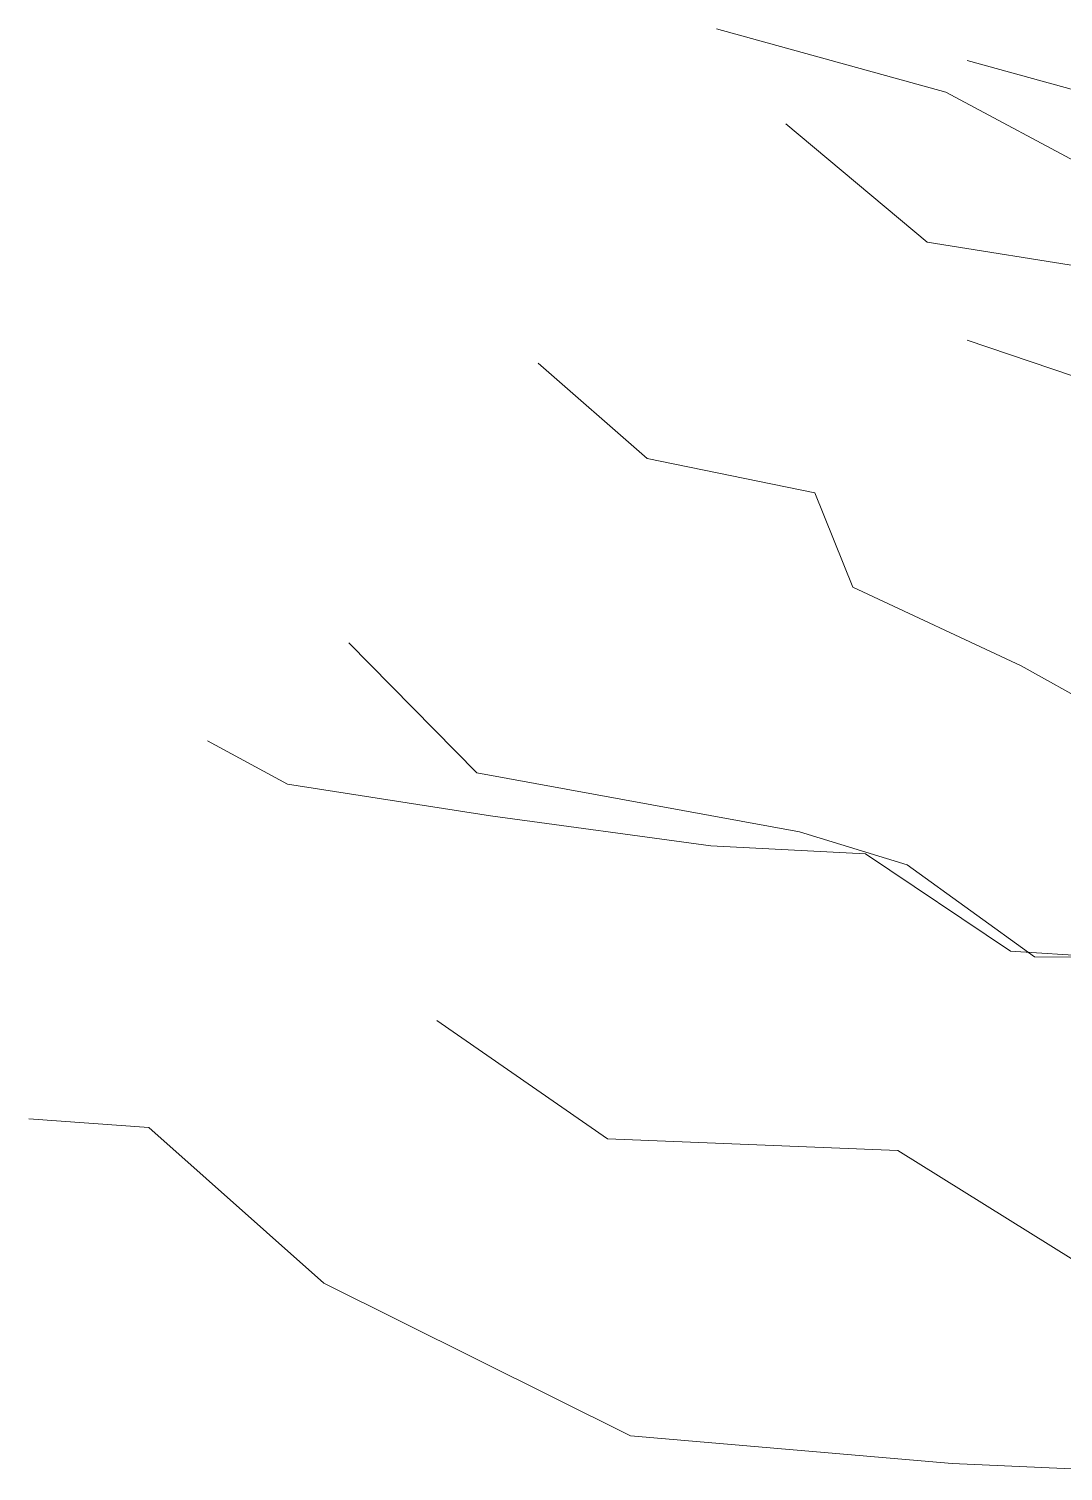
# Model space of a CAD drawing. Header units: millimetres. Extents: x -13512 to 19537, y -6523 to 6166.
# Drawn here: x -1062.4 to -937.3, y -2218.6 to -2044.3 of the extents above; entities that cross this region are included whole.
import ezdxf

# ---------------------------------------------------------------- set-up
doc = ezdxf.new("R2010")
doc.units = ezdxf.units.MM
doc.layers.add('Layer1', color=7, linetype='Continuous', lineweight=0)

msp = doc.modelspace()

# ---------------------------------------------------------------- linework, layer by layer
at = {"layer": 'Layer1'}
for p, q in [((-951.52, -2051.97), (-979.23, -2044.3)), ((-951.52, -2051.97), (-979.23, -2044.3)), ((-951.52, -2051.97), (-979.23, -2044.3)), ((-951.52, -2051.97), (-979.23, -2044.3)), ((-951.52, -2051.97), (-979.23, -2044.3)), ((-951.52, -2051.97), (-979.23, -2044.3)), ((-951.52, -2051.97), (-979.23, -2044.3)), ((-951.52, -2051.97), (-979.23, -2044.3)), ((-921.22, -2055.8), (-948.94, -2048.14)), ((-921.22, -2055.8), (-948.94, -2048.14)), ((-921.22, -2055.8), (-948.94, -2048.14)), ((-921.22, -2055.8), (-948.94, -2048.14)), ((-921.22, -2055.8), (-948.94, -2048.14)), ((-921.22, -2055.8), (-948.94, -2048.14)), ((-921.22, -2055.8), (-948.94, -2048.14)), ((-921.22, -2055.8), (-948.94, -2048.14)), ((-917.68, -2070.09), (-951.52, -2051.97)), ((-917.68, -2070.09), (-951.52, -2051.97)), ((-917.68, -2070.09), (-951.52, -2051.97)), ((-917.68, -2070.09), (-951.52, -2051.97)), ((-917.68, -2070.09), (-951.52, -2051.97)), ((-917.68, -2070.09), (-951.52, -2051.97)), ((-917.68, -2070.09), (-951.52, -2051.97)), ((-917.68, -2070.09), (-951.52, -2051.97)), ((-970.85, -2055.8), (-953.77, -2070.09)), ((-970.85, -2055.8), (-953.77, -2070.09)), ((-970.85, -2055.8), (-953.77, -2070.09)), ((-970.85, -2055.8), (-953.77, -2070.09)), ((-970.85, -2055.8), (-953.77, -2070.09)), ((-970.85, -2055.8), (-953.77, -2070.09)), ((-970.85, -2055.8), (-953.77, -2070.09)), ((-970.85, -2055.8), (-953.77, -2070.09)), ((-953.77, -2070.09), (-931.41, -2073.65)), ((-953.77, -2070.09), (-931.41, -2073.65)), ((-953.77, -2070.09), (-931.41, -2073.65)), ((-953.77, -2070.09), (-931.41, -2073.65)), ((-953.77, -2070.09), (-931.41, -2073.65)), ((-953.77, -2070.09), (-931.41, -2073.65)), ((-953.77, -2070.09), (-931.41, -2073.65)), ((-953.77, -2070.09), (-931.41, -2073.65)), ((-948.94, -2081.94), (-933.47, -2087.17)), ((-948.94, -2081.94), (-933.47, -2087.17)), ((-948.94, -2081.94), (-933.47, -2087.17)), ((-948.94, -2081.94), (-933.47, -2087.17)), ((-948.94, -2081.94), (-933.47, -2087.17)), ((-948.94, -2081.94), (-933.47, -2087.17)), ((-948.94, -2081.94), (-933.47, -2087.17)), ((-948.94, -2081.94), (-933.47, -2087.17)), ((-987.61, -2096.23), (-1000.82, -2084.73)), ((-987.61, -2096.23), (-1000.82, -2084.73)), ((-987.61, -2096.23), (-1000.82, -2084.73)), ((-987.61, -2096.23), (-1000.82, -2084.73)), ((-987.61, -2096.23), (-1000.82, -2084.73)), ((-987.61, -2096.23), (-1000.82, -2084.73)), ((-987.61, -2096.23), (-1000.82, -2084.73)), ((-987.61, -2096.23), (-1000.82, -2084.73)), ((-967.35, -2100.39), (-987.61, -2096.23)), ((-967.35, -2100.39), (-987.61, -2096.23)), ((-967.35, -2100.39), (-987.61, -2096.23)), ((-967.35, -2100.39), (-987.61, -2096.23)), ((-967.35, -2100.39), (-987.61, -2096.23)), ((-967.35, -2100.39), (-987.61, -2096.23)), ((-967.35, -2100.39), (-987.61, -2096.23)), ((-967.35, -2100.39), (-987.61, -2096.23)), ((-962.76, -2111.77), (-967.35, -2100.39)), ((-962.76, -2111.77), (-967.35, -2100.39)), ((-962.76, -2111.77), (-967.35, -2100.39)), ((-962.76, -2111.77), (-967.35, -2100.39)), ((-962.76, -2111.77), (-967.35, -2100.39)), ((-962.76, -2111.77), (-967.35, -2100.39)), ((-962.76, -2111.77), (-967.35, -2100.39)), ((-962.76, -2111.77), (-967.35, -2100.39)), ((-942.42, -2121.31), (-962.76, -2111.77)), ((-942.42, -2121.31), (-962.76, -2111.77)), ((-942.42, -2121.31), (-962.76, -2111.77)), ((-942.42, -2121.31), (-962.76, -2111.77)), ((-942.42, -2121.31), (-962.76, -2111.77)), ((-942.42, -2121.31), (-962.76, -2111.77)), ((-942.42, -2121.31), (-962.76, -2111.77)), ((-942.42, -2121.31), (-962.76, -2111.77)), ((-1023.7, -2118.53), (-1008.23, -2134.21)), ((-1023.7, -2118.53), (-1008.23, -2134.21)), ((-1023.7, -2118.53), (-1008.23, -2134.21)), ((-1023.7, -2118.53), (-1008.23, -2134.21)), ((-1023.7, -2118.53), (-1008.23, -2134.21)), ((-1023.7, -2118.53), (-1008.23, -2134.21)), ((-1023.7, -2118.53), (-1008.23, -2134.21)), ((-1023.7, -2118.53), (-1008.23, -2134.21)), ((-926.4, -2130.24), (-942.42, -2121.31)), ((-926.4, -2130.24), (-942.42, -2121.31)), ((-926.4, -2130.24), (-942.42, -2121.31)), ((-926.4, -2130.24), (-942.42, -2121.31)), ((-926.4, -2130.24), (-942.42, -2121.31)), ((-926.4, -2130.24), (-942.42, -2121.31)), ((-926.4, -2130.24), (-942.42, -2121.31)), ((-926.4, -2130.24), (-942.42, -2121.31)), ((-1031.11, -2135.61), (-1040.78, -2130.38)), ((-1031.11, -2135.61), (-1040.78, -2130.38)), ((-1031.11, -2135.61), (-1040.78, -2130.38)), ((-1031.11, -2135.61), (-1040.78, -2130.38)), ((-1031.11, -2135.61), (-1040.78, -2130.38)), ((-1031.11, -2135.61), (-1040.78, -2130.38)), ((-1031.11, -2135.61), (-1040.78, -2130.38)), ((-1031.11, -2135.61), (-1040.78, -2130.38)), ((-1008.23, -2134.21), (-969.2, -2141.36)), ((-1008.23, -2134.21), (-969.2, -2141.36)), ((-1008.23, -2134.21), (-969.2, -2141.36)), ((-1008.23, -2134.21), (-969.2, -2141.36)), ((-1008.23, -2134.21), (-969.2, -2141.36)), ((-1008.23, -2134.21), (-969.2, -2141.36)), ((-1008.23, -2134.21), (-969.2, -2141.36)), ((-1008.23, -2134.21), (-969.2, -2141.36)), ((-1006.58, -2139.43), (-1031.11, -2135.61)), ((-1006.58, -2139.43), (-1031.11, -2135.61)), ((-1006.58, -2139.43), (-1031.11, -2135.61)), ((-1006.58, -2139.43), (-1031.11, -2135.61)), ((-1006.58, -2139.43), (-1031.11, -2135.61)), ((-1006.58, -2139.43), (-1031.11, -2135.61)), ((-1006.58, -2139.43), (-1031.11, -2135.61)), ((-1006.58, -2139.43), (-1031.11, -2135.61)), ((-979.93, -2143.07), (-1006.58, -2139.43)), ((-979.93, -2143.07), (-1006.58, -2139.43)), ((-979.93, -2143.07), (-1006.58, -2139.43)), ((-979.93, -2143.07), (-1006.58, -2139.43)), ((-979.93, -2143.07), (-1006.58, -2139.43)), ((-979.93, -2143.07), (-1006.58, -2139.43)), ((-979.93, -2143.07), (-1006.58, -2139.43)), ((-979.93, -2143.07), (-1006.58, -2139.43)), ((-969.2, -2141.36), (-956.18, -2145.34)), ((-969.2, -2141.36), (-956.18, -2145.34)), ((-969.2, -2141.36), (-956.18, -2145.34)), ((-969.2, -2141.36), (-956.18, -2145.34)), ((-969.2, -2141.36), (-956.18, -2145.34)), ((-969.2, -2141.36), (-956.18, -2145.34)), ((-969.2, -2141.36), (-956.18, -2145.34)), ((-969.2, -2141.36), (-956.18, -2145.34)), ((-961.23, -2144.03), (-979.93, -2143.07)), ((-961.23, -2144.03), (-979.93, -2143.07)), ((-961.23, -2144.03), (-979.93, -2143.07)), ((-961.23, -2144.03), (-979.93, -2143.07)), ((-961.23, -2144.03), (-979.93, -2143.07)), ((-961.23, -2144.03), (-979.93, -2143.07)), ((-961.23, -2144.03), (-979.93, -2143.07)), ((-961.23, -2144.03), (-979.93, -2143.07)), ((-943.71, -2155.8), (-961.23, -2144.03)), ((-943.71, -2155.8), (-961.23, -2144.03)), ((-943.71, -2155.8), (-961.23, -2144.03)), ((-943.71, -2155.8), (-961.23, -2144.03)), ((-943.71, -2155.8), (-961.23, -2144.03)), ((-943.71, -2155.8), (-961.23, -2144.03)), ((-943.71, -2155.8), (-961.23, -2144.03)), ((-943.71, -2155.8), (-961.23, -2144.03)), ((-956.18, -2145.34), (-940.82, -2156.45)), ((-956.18, -2145.34), (-940.82, -2156.45)), ((-956.18, -2145.34), (-940.82, -2156.45)), ((-956.18, -2145.34), (-940.82, -2156.45)), ((-956.18, -2145.34), (-940.82, -2156.45)), ((-956.18, -2145.34), (-940.82, -2156.45)), ((-956.18, -2145.34), (-940.82, -2156.45)), ((-956.18, -2145.34), (-940.82, -2156.45)), ((-919.26, -2157.34), (-943.71, -2155.8)), ((-919.26, -2157.34), (-943.71, -2155.8)), ((-919.26, -2157.34), (-943.71, -2155.8)), ((-919.26, -2157.34), (-943.71, -2155.8)), ((-919.26, -2157.34), (-943.71, -2155.8)), ((-919.26, -2157.34), (-943.71, -2155.8)), ((-919.26, -2157.34), (-943.71, -2155.8)), ((-919.26, -2157.34), (-943.71, -2155.8)), ((-940.82, -2156.45), (-919.28, -2156.62)), ((-940.82, -2156.45), (-919.28, -2156.62)), ((-940.82, -2156.45), (-919.28, -2156.62)), ((-940.82, -2156.45), (-919.28, -2156.62)), ((-940.82, -2156.45), (-919.28, -2156.62)), ((-940.82, -2156.45), (-919.28, -2156.62)), ((-940.82, -2156.45), (-919.28, -2156.62)), ((-940.82, -2156.45), (-919.28, -2156.62)), ((-1013.07, -2164.18), (-992.44, -2178.47)), ((-1013.07, -2164.18), (-992.44, -2178.47)), ((-1013.07, -2164.18), (-992.44, -2178.47)), ((-1013.07, -2164.18), (-992.44, -2178.47)), ((-1013.07, -2164.18), (-992.44, -2178.47)), ((-1013.07, -2164.18), (-992.44, -2178.47)), ((-1013.07, -2164.18), (-992.44, -2178.47)), ((-1013.07, -2164.18), (-992.44, -2178.47)), ((-1047.87, -2177.08), (-1062.37, -2176.03)), ((-1047.87, -2177.08), (-1062.37, -2176.03)), ((-1047.87, -2177.08), (-1062.37, -2176.03)), ((-1047.87, -2177.08), (-1062.37, -2176.03)), ((-1047.87, -2177.08), (-1062.37, -2176.03)), ((-1047.87, -2177.08), (-1062.37, -2176.03)), ((-1047.87, -2177.08), (-1062.37, -2176.03)), ((-1047.87, -2177.08), (-1062.37, -2176.03)), ((-1026.7, -2195.93), (-1047.87, -2177.08)), ((-1026.7, -2195.93), (-1047.87, -2177.08)), ((-1026.7, -2195.93), (-1047.87, -2177.08)), ((-1026.7, -2195.93), (-1047.87, -2177.08)), ((-1026.7, -2195.93), (-1047.87, -2177.08)), ((-1026.7, -2195.93), (-1047.87, -2177.08)), ((-1026.7, -2195.93), (-1047.87, -2177.08)), ((-1026.7, -2195.93), (-1047.87, -2177.08)), ((-992.44, -2178.47), (-957.32, -2179.87)), ((-992.44, -2178.47), (-957.32, -2179.87)), ((-992.44, -2178.47), (-957.32, -2179.87)), ((-992.44, -2178.47), (-957.32, -2179.87)), ((-992.44, -2178.47), (-957.32, -2179.87)), ((-992.44, -2178.47), (-957.32, -2179.87)), ((-992.44, -2178.47), (-957.32, -2179.87)), ((-992.44, -2178.47), (-957.32, -2179.87)), ((-957.32, -2179.87), (-909.3, -2209.84)), ((-957.32, -2179.87), (-909.3, -2209.84)), ((-957.32, -2179.87), (-909.3, -2209.84)), ((-957.32, -2179.87), (-909.3, -2209.84)), ((-957.32, -2179.87), (-909.3, -2209.84)), ((-957.32, -2179.87), (-909.3, -2209.84)), ((-957.32, -2179.87), (-909.3, -2209.84)), ((-957.32, -2179.87), (-909.3, -2209.84)), ((-989.63, -2214.38), (-1026.7, -2195.93)), ((-989.63, -2214.38), (-1026.7, -2195.93)), ((-989.63, -2214.38), (-1026.7, -2195.93)), ((-989.63, -2214.38), (-1026.7, -2195.93)), ((-989.63, -2214.38), (-1026.7, -2195.93)), ((-989.63, -2214.38), (-1026.7, -2195.93)), ((-989.63, -2214.38), (-1026.7, -2195.93)), ((-989.63, -2214.38), (-1026.7, -2195.93)), ((-950.77, -2217.72), (-989.63, -2214.38)), ((-950.77, -2217.72), (-989.63, -2214.38)), ((-950.77, -2217.72), (-989.63, -2214.38)), ((-950.77, -2217.72), (-989.63, -2214.38)), ((-950.77, -2217.72), (-989.63, -2214.38)), ((-950.77, -2217.72), (-989.63, -2214.38)), ((-950.77, -2217.72), (-989.63, -2214.38)), ((-950.77, -2217.72), (-989.63, -2214.38)), ((-929.93, -2218.63), (-950.77, -2217.72)), ((-929.93, -2218.63), (-950.77, -2217.72)), ((-929.93, -2218.63), (-950.77, -2217.72)), ((-929.93, -2218.63), (-950.77, -2217.72)), ((-929.93, -2218.63), (-950.77, -2217.72)), ((-929.93, -2218.63), (-950.77, -2217.72)), ((-929.93, -2218.63), (-950.77, -2217.72)), ((-929.93, -2218.63), (-950.77, -2217.72))]:
    msp.add_line(p, q, dxfattribs=at)

doc.saveas('drawing.dxf')
